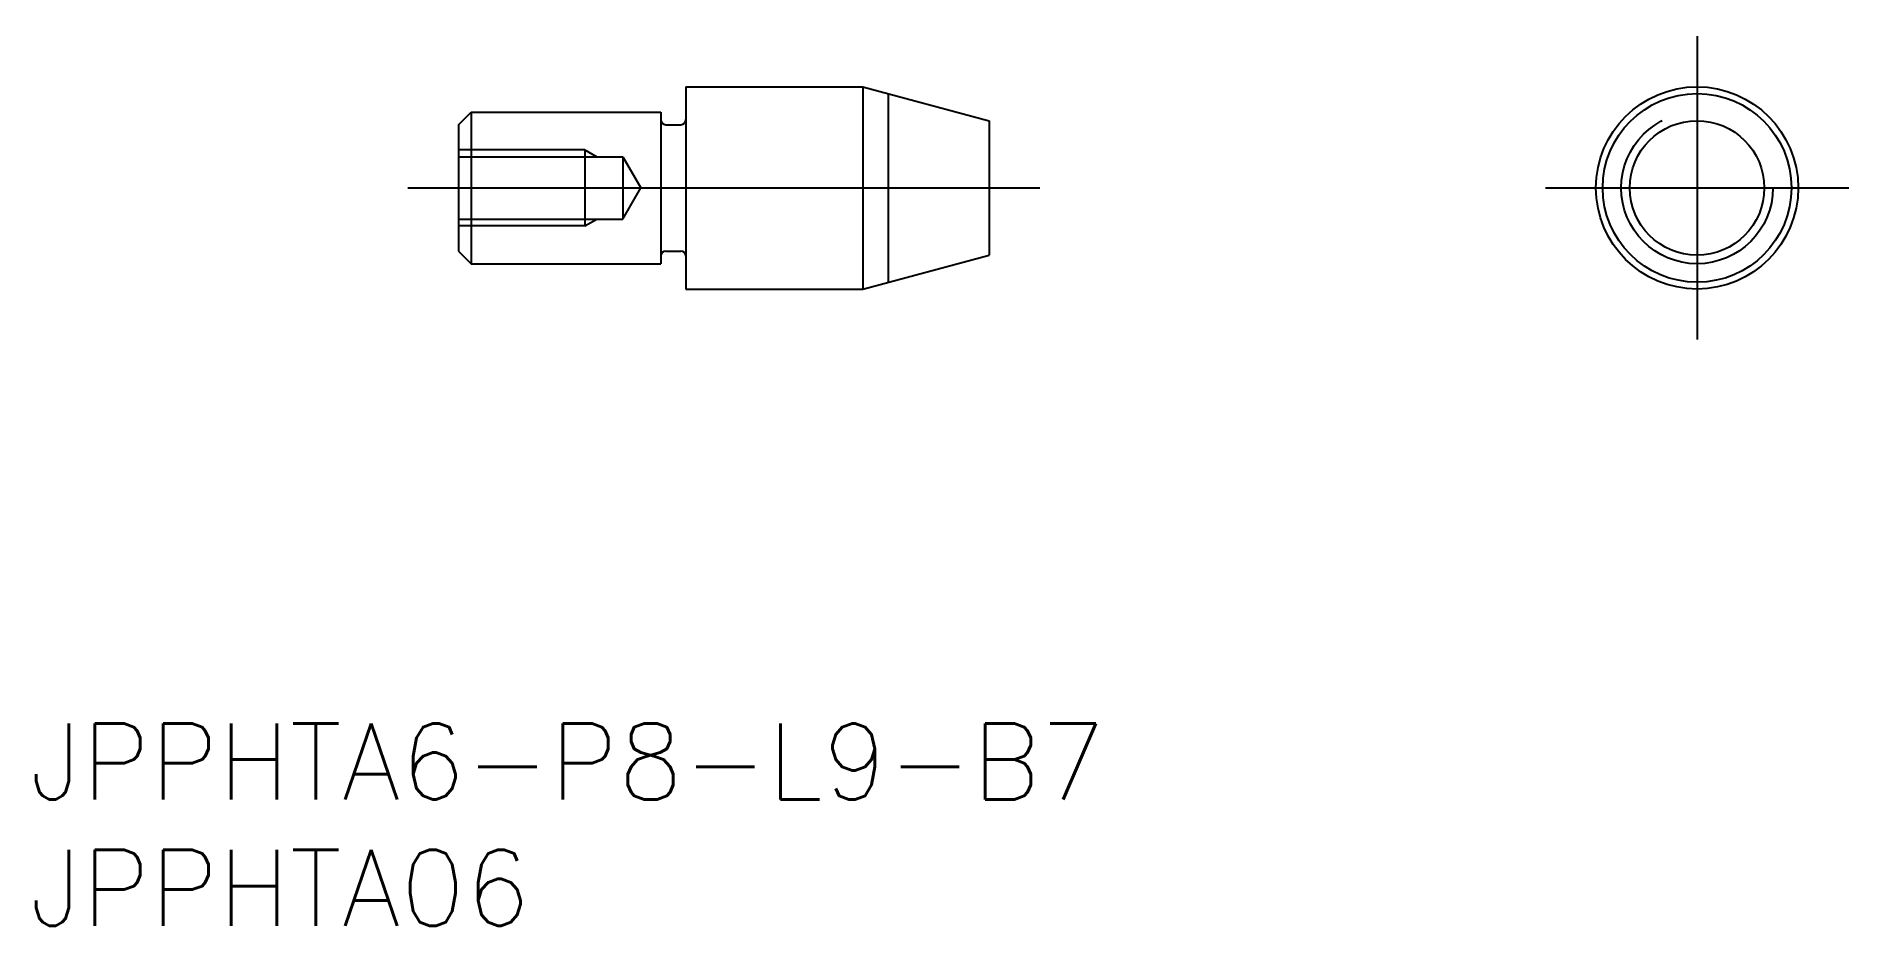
# Model space of a CAD drawing. Extents: x -65.7 to 6, y -29.2 to 6.
import ezdxf

# ---------------------------------------------------------------- set-up
doc = ezdxf.new("R2010")
doc.units = 0
doc.linetypes.add('CENTER', pattern=[50.8, 31.75, -6.35, 6.35, -6.35])
doc.linetypes.add('DASHED', pattern=[19.05, 12.7, -6.35])
doc.layers.get('0').update_dxf_attribs({"linetype": 'CONTINUOUS'})
doc.layers.add('CENTER', color=1, linetype='CENTER')
doc.styles.get("Standard").update_dxf_attribs({"font": 'txt.shx', "height": 3, "bigfont": 'bigfont.shx'})

msp = doc.modelspace()

# ---------------------------------------------------------------- linework, layer by layer
at = {"color": 7, "linetype": 'CONTINUOUS'}
for p, q in [((-40, 4), (-33, 4)), ((-40, 4), (-40, -4)), ((-33, 4), (-28, 2.66)), ((-33, 4), (-33, -4)), ((-32, 3.732), (-32, -3.732)), ((-49, 2.5), (-48.5, 3)), ((-48.5, 3), (-48.5, -3)), ((-48.5, 3), (-41, 3)), ((-41, 3), (-41, -3)), ((-49, 2.5), (-49, -2.5)), ((-40.8, 2.5), (-40.2, 2.5)), ((-28, 2.66), (-28, -2.66)), ((-49, -2.5), (-48.5, -3)), ((-40.8, -2.5), (-40.2, -2.5)), ((-33, -4), (-28, -2.66)), ((-48.5, -3), (-41, -3)), ((-40, -4), (-33, -4))]:
    msp.add_line(p, q, dxfattribs=at)
at = {"color": 3, "linetype": 'DASHED'}
for p, q in [((-44, 1.5), (-49, 1.5)), ((-44, 1.5), (-43.531, 1.23)), ((-44, 1.5), (-44, -1.5)), ((-49, 1.23), (-42.5, 1.23)), ((-42.5, 1.23), (-41.79, 0)), ((-42.5, 1.23), (-42.5, -1.23)), ((-42.5, -1.23), (-41.79, 0)), ((-49, -1.23), (-42.5, -1.23)), ((-44, -1.5), (-43.531, -1.23)), ((-44, -1.5), (-49, -1.5))]:
    msp.add_line(p, q, dxfattribs=at)
at = {"color": 7, "linetype": 'CONTINUOUS'}
for radius in [4, 3.732, 2.66]:
    msp.add_circle((0, 0), radius, dxfattribs=at)
at = {"color": 3, "linetype": 'DASHED'}
msp.add_circle((0, 0), 3, dxfattribs=at)
at = {"color": 7, "linetype": 'CONTINUOUS'}
for centre, start, end in [((-40.8, 2.7), 180, 270), ((-40.2, 2.7), 270, 0), ((-40.8, -2.7), 90, 180), ((-40.2, -2.7), 0, 90)]:
    msp.add_arc(centre, 0.2, start, end, dxfattribs=at)
at = {"layer": 'CENTER', "color": 1, "linetype": 'CENTER'}
for p, q in [((0, 6), (0, -6)), ((-51, 0), (-26, 0)), ((-6, 0), (6, 0))]:
    msp.add_line(p, q, dxfattribs=at)

# ---------------------------------------------------------------- texts
at = {"color": 7, "linetype": 'CONTINUOUS'}
for s, p in [('JPPHTA6-P8-L9-B7', (-65.959, -24.19)), ('JPPHTA06', (-65.959, -29.19))]:
    msp.add_text(s, height=3, dxfattribs=at).set_placement(p)

doc.saveas('drawing.dxf')
